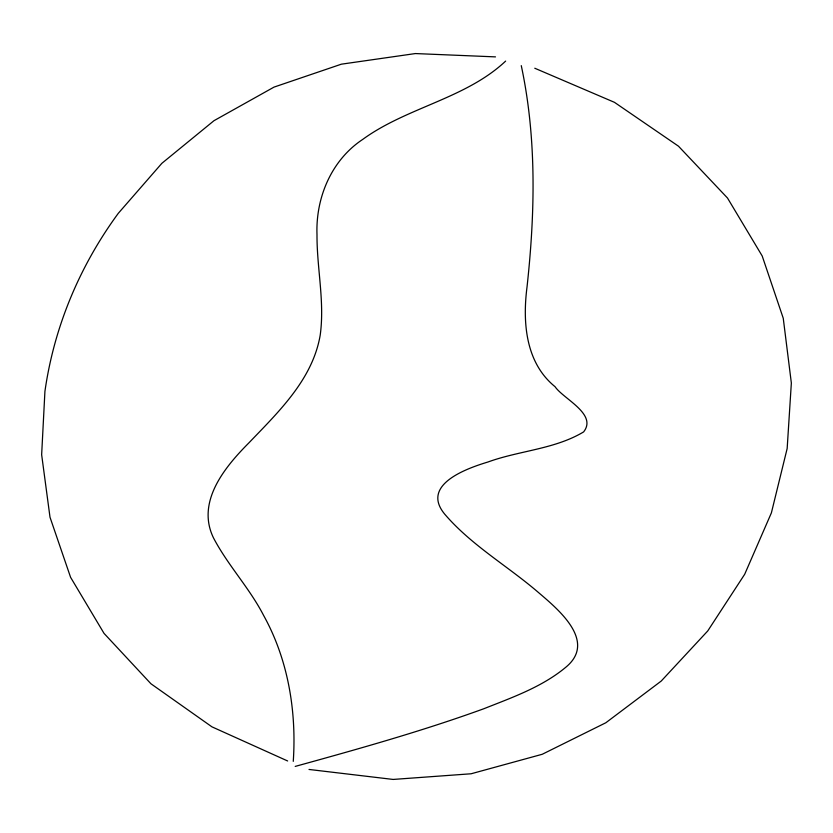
<?xml version="1.0" encoding="UTF-8"?>
<svg xmlns="http://www.w3.org/2000/svg" width="833" height="833" viewBox="0 0 833 833"><rect width="100%" height="100%" fill="white"/><g stroke="black" fill="none" stroke-linecap="round" stroke-linejoin="round"><path stroke-width="1.25" d="M293.268 761.362C296.652 711.236 288.145 659.621 263.582 615.379C249.421 587.921 227.784 565.211 213.487 537.889C195.953 501.82 224.9 466.938 249.067 442.698C278.753 411.7 312.625 379.411 320.205 335.158C324.828 301.671 316.811 268.226 316.998 234.698C315.603 197.848 331.347 160.175 362.699 139.423C406.754 107.29 465.647 98.7 505.641 61.09M295.205 766.412C358.565 748.929 421.967 731.197 483.786 708.758C512.264 697.45 542.148 687.006 565.971 667.108C596.938 641.452 558.589 609.704 538.805 592.804C507.87 566.096 471.426 545.386 444.666 514.096C420.384 484.723 466.813 468.396 488.003 461.992C519.344 450.57 554.747 449.258 583.631 431.9C597.625 414.084 563.347 398.955 555.049 386.689C525.415 362.678 522.499 322.059 527.039 286.875C535.046 213.31 536.816 138.403 521.271 65.63M495.489 56.883L415.396 53.562L341.374 64.183L274.026 87.101L213.987 120.691L161.873 163.31L118.286 213.331A402.87 378.578 -27.4 0 0 44.92 391.448L41.65 454.714L50.001 517.22L70.586 577.321L104.031 633.382L150.94 683.768L211.946 726.845L287.645 760.977M309.012 769.453L393.145 779.438L471.114 773.774L542.231 754.281L605.83 722.763L661.225 681.05L707.738 630.956L744.681 574.291L771.389 512.878L787.164 448.518L791.35 383.034L783.249 318.248L762.195 255.97L727.49 198.015L678.479 146.192L614.462 102.334L534.776 68.233"/></g></svg>
